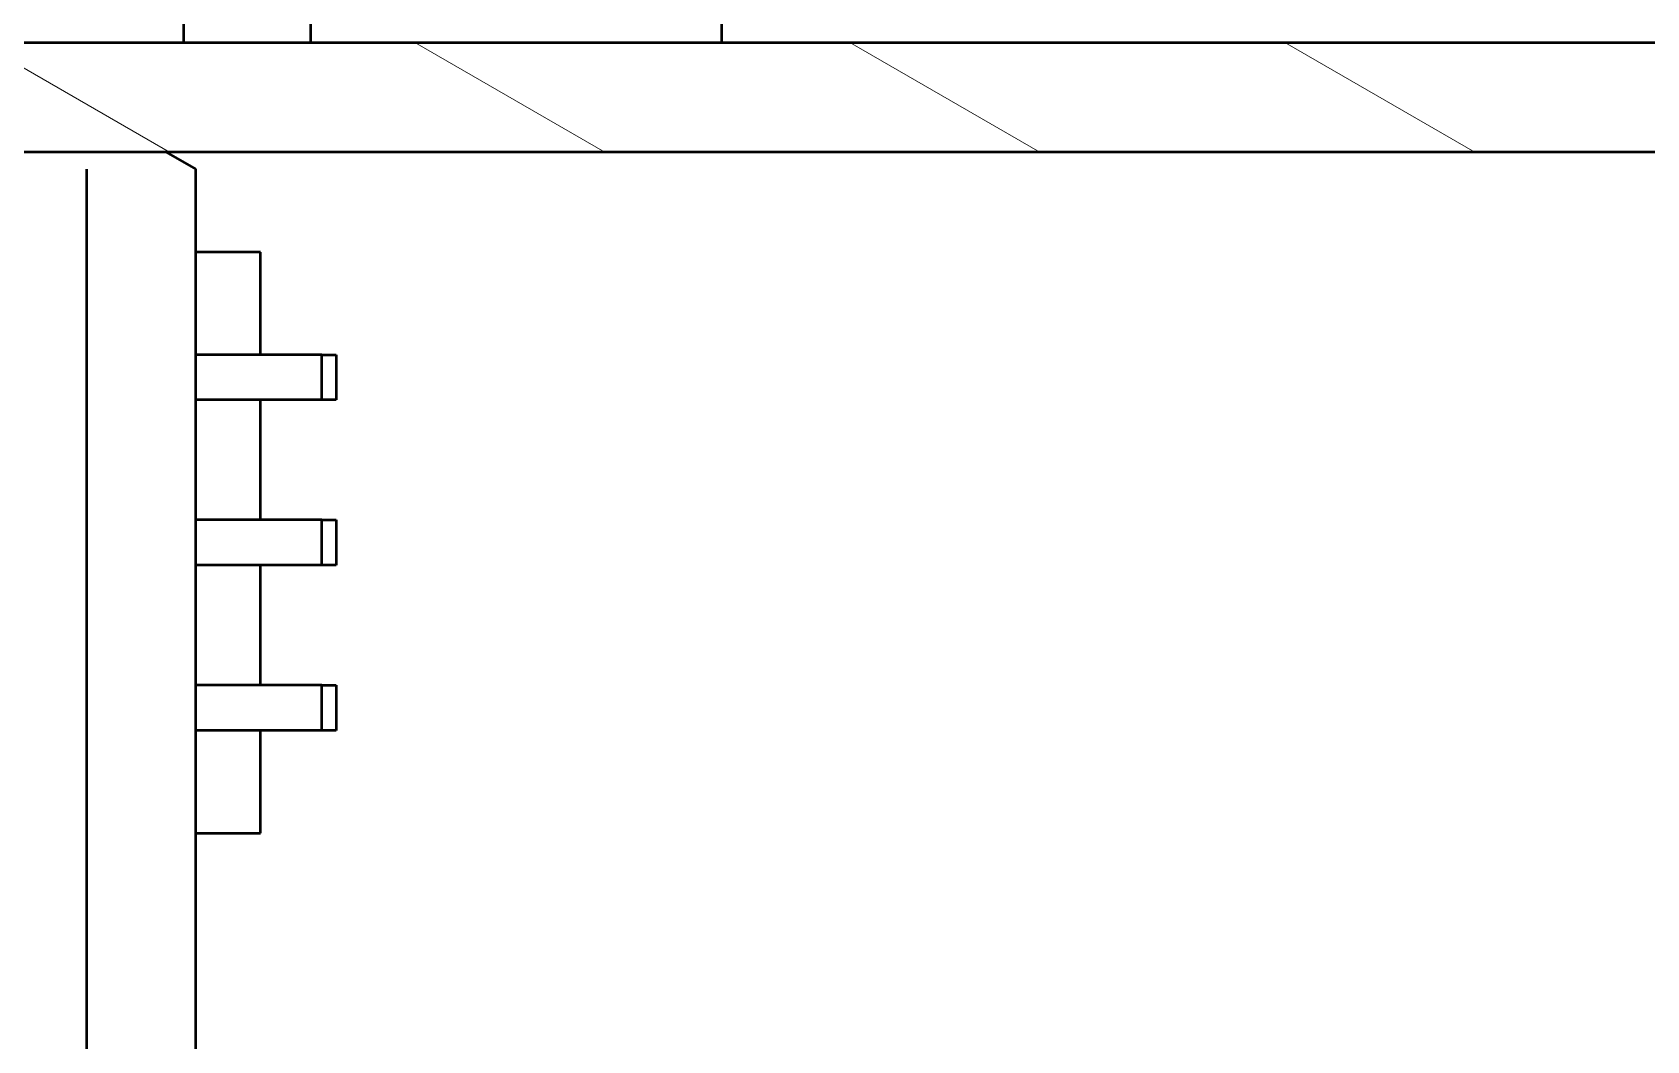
# Model space of a CAD drawing. Header units: millimetres. Extents: x 0 to 586, y -128 to 462.
# Drawn here: x 84.15 to 107.71, y 212.81 to 227.53 of the extents above; entities that cross this region are included whole.
import ezdxf

# ---------------------------------------------------------------- set-up
doc = ezdxf.new("R2010")
doc.units = ezdxf.units.MM
doc.linetypes.add('Сплошная', pattern=[0])
doc.layers.add('Viewport2ForCustomObjects_0', color=7, linetype='Continuous')
doc.layers.add('Видимый контур (ГОСТ)', color=7, linetype='Сплошная', lineweight=50)
doc.layers.add('Штриховка (ГОСТ)', color=7, linetype='Сплошная', lineweight=18)

# ---------------------------------------------------------------- blocks, each defined once
blk = doc.blocks.new('CustomObjectsInViewport2_0')
at = {"layer": 'Видимый контур (ГОСТ)', "ltscale": 1.31579}
for p, q in [((-10095.355, -10032.593), (-10095.355, -10032.893)), ((-10093.5, -10032.593), (-10093.5, -10032.893)), ((-10087.5, -10032.593), (-10087.5, -10032.893)), ((-10111.54, -10032.893), (-10014.46, -10032.893)), ((-10014.46, -10034.493), (-10111.54, -10034.493)), ((-10095.605, -10034.493), (-10095.175, -10034.741)), ((-10096.765, -10052.493), (-10096.765, -10034.741)), ((-10095.175, -10051.82), (-10095.175, -10034.741)), ((-10094.232, -10035.952), (-10095.175, -10035.952)), ((-10094.232, -10037.45), (-10094.232, -10035.952)), ((-10093.333, -10037.45), (-10095.175, -10037.45)), ((-10093.333, -10038.111), (-10093.333, -10037.45)), ((-10093.333, -10037.45), (-10093.123, -10037.45)), ((-10093.123, -10037.45), (-10093.123, -10038.111)), ((-10093.333, -10038.111), (-10095.175, -10038.111)), ((-10094.232, -10039.863), (-10094.232, -10038.111)), ((-10093.123, -10038.111), (-10093.333, -10038.111)), ((-10093.333, -10039.863), (-10095.175, -10039.863)), ((-10093.333, -10040.524), (-10093.333, -10039.863)), ((-10093.333, -10039.863), (-10093.123, -10039.863)), ((-10093.123, -10039.863), (-10093.123, -10040.524)), ((-10093.333, -10040.524), (-10095.175, -10040.524)), ((-10094.232, -10042.276), (-10094.232, -10040.524)), ((-10093.123, -10040.524), (-10093.333, -10040.524)), ((-10093.333, -10042.276), (-10095.175, -10042.276)), ((-10093.333, -10042.937), (-10093.333, -10042.276)), ((-10093.333, -10042.276), (-10093.123, -10042.276)), ((-10093.123, -10042.276), (-10093.123, -10042.937)), ((-10093.333, -10042.937), (-10095.175, -10042.937)), ((-10094.232, -10044.435), (-10094.232, -10042.937)), ((-10093.123, -10042.937), (-10093.333, -10042.937)), ((-10095.175, -10044.435), (-10094.232, -10044.435))]:
    blk.add_line(p, q, dxfattribs=at)
at = {"layer": 'Штриховка (ГОСТ)', "linetype": 'Сплошная', "ltscale": 0.473684}
for p, q in [((-10095.556, -10034.493), (-10098.327, -10032.893)), ((-10089.206, -10034.493), (-10091.977, -10032.893)), ((-10082.856, -10034.493), (-10085.627, -10032.893)), ((-10076.506, -10034.493), (-10079.277, -10032.893))]:
    blk.add_line(p, q, dxfattribs=at)

msp = doc.modelspace()

# ---------------------------------------------------------------- block references
at = {"layer": 'Viewport2ForCustomObjects_0'}
msp.add_blockref('CustomObjectsInViewport2_0', (10181.707, 10260.274), dxfattribs=at)

doc.saveas('drawing.dxf')
